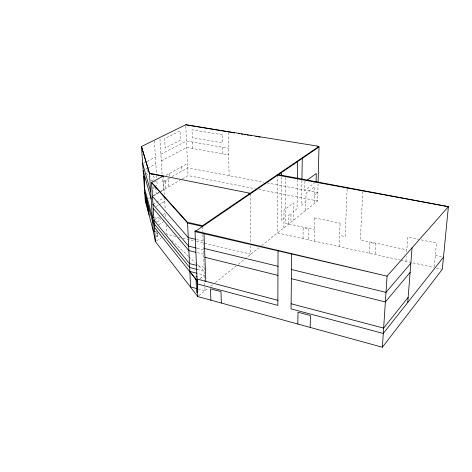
<?xml version="1.0" encoding="UTF-8"?>
<svg xmlns="http://www.w3.org/2000/svg" width="472" height="472" viewBox="0 0 472 472"><rect width="100%" height="100%" fill="white"/><g stroke="black" fill="none" stroke-linecap="round" stroke-linejoin="round"><path stroke-width="0.35" stroke-dasharray="2.36 1.77" d="M277.683 175.183L277.507 232.967L400.25 260.066M281.507 176.929L281.282 220.601L283.961 218.512M283.902 227.87L284.02 210.064L293.407 202.913L293.2 220.448M285.855 177.419L285.507 223.38L314.405 229.551M288.598 224.123L288.675 215.332L291 213.515L290.911 222.277M297.431 179.72L297.03 208.813L293.307 211.721M301.915 180.404L301.508 205.326L305.903 201.898M302.994 238.596L303.189 227.651L308.658 228.826L308.434 239.794M305.744 210.447L306.062 193.272L314.635 186.735L314.246 203.662M314.134 241.056L314.682 217.899M261.635 245.635L317.65 200.948L318.081 183.75M339.191 246.585L340.076 223.144M347.127 188.723L345.162 236.637L339.61 235.445M362.767 191.614L360.372 239.888L406.829 249.83M369.234 253.222L369.83 242.425L375.924 243.729L375.293 254.555M405.955 261.329L406.339 256.296M406.669 251.983L407.796 237.121L418.552 239.345M434.275 266.845L436.482 243.045L419.272 239.493M152.273 181.484L154.267 177.419L152.474 175.118M148.119 169.389L146.172 173.112L148.615 176.457M198.907 295.678L208.453 288.062M210.748 286.233L213.037 284.404M215.332 282.575L235.965 266.114M238.254 264.29L258.798 247.894M314.44 195.237L317.857 192.57L267.559 182.988M200.028 278.592L204.411 275.217L197.479 273.418M315.491 182.192L304.546 190.44L304.694 181.962L305.85 181.112M156.58 240.808L161.341 237.693M158.663 224.737L163.465 221.704M155.742 222.3L156.757 221.663M157.235 221.917L160.846 219.657M153.99 220.188L159.418 216.825M163.035 214.583L165.448 213.09L165.654 216.648M156.25 206.476L158.68 205.025M159.288 204.659L164.757 201.379M152.946 204.246L163.914 197.75M148.379 198.57L149.636 197.839M153.176 195.786L160.622 191.479M161.259 191.113L179.885 180.322M182.398 178.864L188.057 175.59L255.222 188.729M153.66 195.703L159.17 192.511M159.778 192.157L164.067 189.673M152.834 187.496L154.073 186.794M154.692 186.446L157.164 185.048L156.887 180.552L153.158 182.629M169.507 178.068L162.545 182.003L162.279 177.543M171.997 176.658L187.703 167.778L263.966 182.304M152.716 188.641L154.527 187.614M166.085 175.419L187.508 163.465M145.695 169.218L146.963 168.545M147.6 168.209L155.843 163.837M161.294 160.946L186.776 147.435L228.654 154.851M143.323 163.395L146.503 161.743M147.14 161.412L155.418 157.117M160.893 154.273L186.487 140.992L228.501 148.255M157.978 235.793L156.645 236.289L156.285 230.69M258.833 189.437L317.65 200.948M314.47 217.857L340.1 223.15M435.337 255.387L442.813 256.986M154.492 217.716L160.893 219.108M400.964 260.225L433.502 267.406M436.234 268.013L441.633 269.199M196.735 239.587L203.09 241.092M175.879 236.372L166.693 234.189L166.156 225.091M178.705 237.044L180.121 237.387M182.965 238.059L195.815 241.121M196.529 241.292L250.862 254.231L250.738 243.941M197.101 248.201L203.426 249.735M197.29 252.656L203.603 254.207M197.839 265.701L204.105 267.294M197.308 269.482L204.258 271.264L195.744 263.187M198.14 288.952L205.019 290.805L204.689 282.303M171.79 240.46L188.293 256.113M188.824 256.62L195.213 262.68M151.052 179.808L151.866 180.923M157.79 232.867L158.043 236.808L156.645 236.289L157.648 235.634L157.459 232.696M152.804 190.074L152.993 192.93M154.403 140.874L156.521 174.74M156.568 175.466L156.751 178.369M155.79 187.815L156.185 194.045M163.277 176.304L164.356 194.582M164.522 197.39L165.23 209.432M163.79 189.644L163.377 182.593L168.174 179.873L168.569 186.877M159.978 138.915L162.108 174.658M162.421 202.293L162.462 202.925M165.17 181.578L165.578 188.605M169.259 173.643L169.472 177.437M181.749 166.675L181.962 171.023M185.809 126.171L188.057 175.59M192.505 142.031L192.777 148.497M202.529 226.471L202.724 231.587M202.836 234.513L204.659 281.595M222.619 147.234L222.79 153.813M228.141 132.549L229.138 175.672M250.142 193.98L250.732 243.21M180.593 140.119L165.182 148.013L164.639 138.573L180.145 130.88L180.593 140.119M222.288 134.785L191.986 129.794L192.322 137.712L222.501 142.839L222.288 134.785"/><path stroke-width="0.71" d="M195.579 231.209L277.683 175.183L277.689 174.504L448.4 206.665L442.305 269.353L382.379 347.239L197.797 296.563L155.394 241.587L153.27 230.991L145.234 200.388L141.482 146.491L185.744 124.761L319.013 146.361L202.5 225.704L187.543 222.312L151.518 182.493L163.259 175.962M278.032 250.862L277.843 305.378L197.255 283.92M281.513 175.478L281.53 172.563M291.655 254.019L291.047 308.894L383.288 333.456L443.497 257.134M297.443 178.994L297.685 161.542M297.82 324.022L297.997 312.222L310.452 315.55L310.181 327.421M301.927 179.667L302.281 157.754M316.069 181.755L316.269 173.448L307.012 180.263M318.116 182.28L319.001 146.993L317.544 146.751M347.156 187.998L347.174 187.59M382.379 347.239L387.064 276.149L448.4 206.665L277.683 175.183M407.749 302.44L412.062 247.829M408.156 297.342L383.636 328.111L291.1 303.767M410.127 272.379L385.364 301.944L291.383 278.692M410.846 263.264L385.996 292.369L291.484 269.536M196.783 273.241L189.85 271.441L197.119 280.828L154.462 227.386L152.362 217.256L144.344 187.549M278.232 174.811L319.001 146.993M185.744 124.761L234.667 132.927M238.301 133.529L239.752 133.771M241.21 134.018L242.661 134.26M244.118 134.502L245.57 134.744M247.027 134.986L248.478 135.228M249.93 135.47L251.387 135.712M255.747 136.443L257.205 136.685M258.656 136.927L260.113 137.169M248.703 193.691L250.142 193.98L250.13 193.266L149.441 173.206L141.482 146.491L149.459 173.548L163.277 176.304M152.362 217.256L153.783 217.562M155.394 241.587L151.518 182.493L187.579 223.073L202.529 226.471M195.001 231.605L387.064 276.149L194.971 230.832L197.797 296.563M195.325 239.251L188.257 237.575L152.432 196.411M155.388 231.492L153.27 230.991L149.459 173.548M204.577 248.532L277.978 266.273M196.393 248.03L188.664 246.154L152.946 204.246M195.886 252.308L188.871 250.591L153.211 208.299M204.913 257.305L277.949 275.371M196.446 265.347L189.478 263.577L153.99 220.188M197.308 269.482L189.667 267.518L154.226 223.793M197.042 279.029L277.861 300.286M196.765 288.581L190.576 286.911L187.579 223.073M151.123 173.395L152.019 174.546M142.686 163.725L150.668 191.715M143.158 170.563L151.152 199.048M144.662 192.116L152.686 222.141M146.762 199.986L147.341 208.406M146.037 197.267L146.615 205.639M145.518 195.325L146.096 203.656M148.503 206.5L149.087 215.049M147.5 202.742L148.078 211.22M196.033 278.816L196.623 292.31L197.703 292.599L197.585 289.761M197.184 280.521L197.52 288.339M204.016 233.693L205.827 281.336M210.895 300.162L210.494 288.846L220.996 291.649L221.333 303.024M196.623 276.167L195.945 276.686L197.03 276.97L196.623 276.167M144.597 179.024L144.155 176.322L144.709 187.024L144.597 179.024"/></g></svg>
